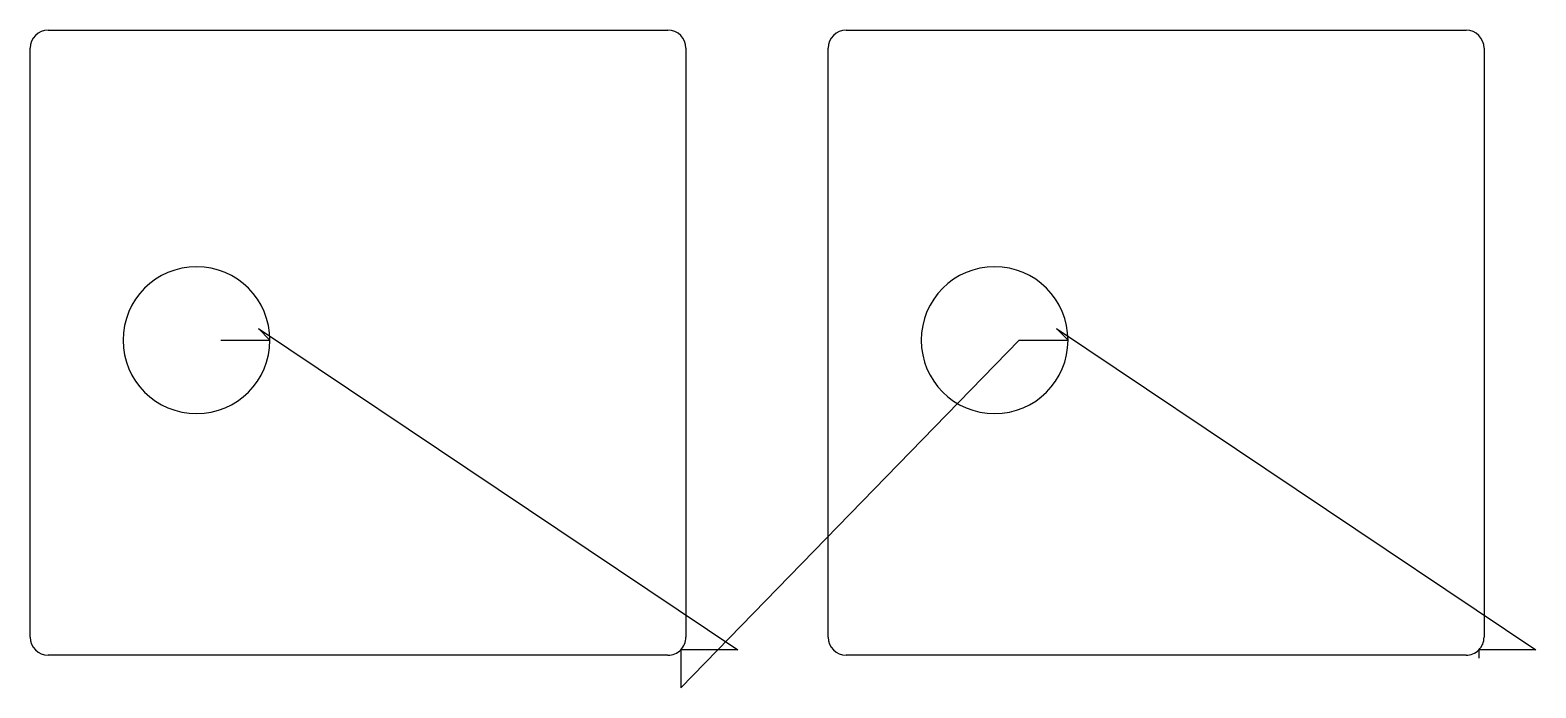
# Model space of a CAD drawing. Header units: metres. Extents: x 431 to 1354, y 0 to 403.
import ezdxf

# ---------------------------------------------------------------- set-up
doc = ezdxf.new("R2010")
doc.units = ezdxf.units.M

msp = doc.modelspace()

# ---------------------------------------------------------------- linework, layer by layer
at = {"layer": 'TOOL_0'}
for p, q in [((442.371, 403.058), (822.371, 403.058)), ((931.605, 403.058), (1311.605, 403.058)), ((431.371, 31.058), (431.371, 392.058)), ((833.371, 392.058), (833.371, 31.058)), ((920.605, 31.058), (920.605, 392.058)), ((1322.605, 392.058), (1322.605, 31.058)), ((548.371, 213.058), (578.371, 213.058)), ((578.371, 213.058), (571.3, 220.129)), ((571.3, 220.129), (865.149, 23.28)), ((830.149, 0), (1037.605, 213.058)), ((1037.605, 213.058), (1067.605, 213.058)), ((1067.605, 213.058), (1060.534, 220.129)), ((1060.534, 220.129), (1354.383, 23.28)), ((822.371, 20.058), (442.371, 20.058)), ((865.149, 23.28), (830.149, 23.28)), ((830.149, 23.28), (830.149, 18.28)), ((1311.605, 20.058), (931.605, 20.058)), ((1354.383, 23.28), (1319.383, 23.28)), ((1319.383, 23.28), (1319.383, 18.28)), ((830.149, 18.28), (830.149, 0))]:
    msp.add_line(p, q, dxfattribs=at)
for centre, radius, start, end in [((442.371, 392.058), 11, 90, 180), ((822.371, 392.058), 11, 0, 90), ((931.605, 392.058), 11, 90, 180), ((1311.605, 392.058), 11, 0, 90), ((533.371, 213.058), 45, 0, 180), ((1022.605, 213.058), 45, 0, 180), ((533.371, 213.058), 45, 180, 0), ((1022.605, 213.058), 45, 180, 0), ((442.371, 31.058), 11, 180, 270), ((822.371, 31.058), 11, 315, 0), ((931.605, 31.058), 11, 180, 270), ((1311.605, 31.058), 11, 315, 0), ((822.371, 31.058), 11, 270, 315), ((1311.605, 31.058), 11, 270, 315)]:
    msp.add_arc(centre, radius, start, end, dxfattribs=at)

doc.saveas('drawing.dxf')
